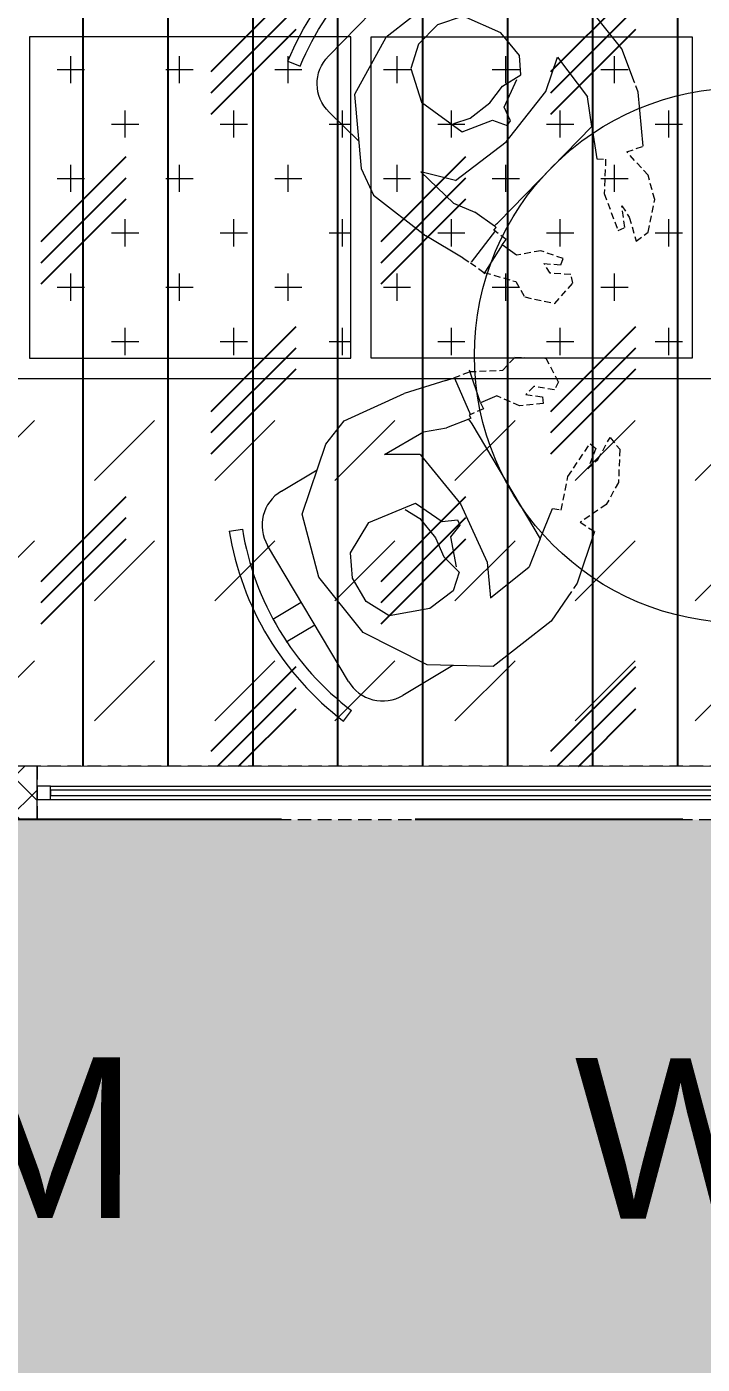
# Model space of a CAD drawing. Header units: millimetres. Extents: x 2335845 to 2509607, y 289014 to 361737.
# Drawn here: x 2364369 to 2365631, y 334785 to 337283 of the extents above; entities that cross this region are included whole.
import ezdxf

# ---------------------------------------------------------------- set-up
doc = ezdxf.new("R2010")
doc.units = ezdxf.units.MM
for name, pattern in [('( Hidden )', [0.375, 0.25, -0.125]), ('DASHED', [0.75, 0.5, -0.25]), ('HIDDEN', [0.375, 0.25, -0.125]), ('HIDDEN2', [0.1875, 0.125, -0.0625])]:
    doc.linetypes.add(name, pattern=pattern)
for name, color, linetype, lineweight in [('A-FURN-MODULAR-CHAIR', 5, 'Continuous', 5), ('AR_01_PARTITION FULL HT', 2, 'Continuous', 25), ('IN-PRTN-FULL', 30, 'Continuous', 20), ('IN-PRTN-HATCH', 8, 'Continuous', 5), ('SWA- GLASS PARTITION', 8, 'Continuous', 5), ('SWA-GLASS', 140, 'Continuous', 9), ('SWA-METAL', 165, 'Continuous', 9), ('TOA-FC-ACOU.PAN', 250, 'Continuous', 5), ('TOA-FC-GYPSUM', 250, 'Continuous', 5), ('TOA-FL-CPT-1', 8, 'Continuous', 5), ('TOA-FL-CPT-3', 8, 'Continuous', 5), ('TOA-FL-TILE-1', 8, 'Continuous', 5), ('TOA-FURN-HUMAN', 252, 'Continuous', 9), ('TOA-FURN-MODULAR', 20, 'Continuous', 9)]:
    doc.layers.add(name, color=color, linetype=linetype, lineweight=lineweight)
doc.layers.add('FLOOR MARK', color=7, linetype='Continuous')
doc.layers.add('PASSAGE LINEOUT', color=7, linetype='Continuous')
doc.styles.add('ARIAL', font='arial.ttf')
pattern_1 = [(0, (2408113.76, 309771.23), (101.6, 101.6), [50.8, -152.4]), (90, (2408139.16, 309745.83), (-101.6, 101.6), [50.8, -152.4])]

# ---------------------------------------------------------------- blocks, each defined once
blk = doc.blocks.new('*U902')
at = {"layer": 'SWA- GLASS PARTITION', "linetype": 'HIDDEN2', "ltscale": 200, "elevation": 0}
blk.add_lwpolyline([(113331.7, -163313), (115888.8, -163312.9), (115888.8, -163412.9), (113331.7, -163413)], close=True, dxfattribs=at)
at = {"layer": 'SWA-GLASS', "color": 4, "elevation": 0}
blk.add_lwpolyline([(115863.8, -163357.9), (115863.8, -163367.9), (113356.7, -163368), (113356.7, -163358)], close=True, dxfattribs=at)
at = {"layer": 'SWA-METAL', "color": 8, "linetype": 'HIDDEN'}
for p, q in [((113356.7, -163350.5, 0), (115863.8, -163350.4, 0)), ((113356.7, -163375.4, 0), (115863.8, -163375.4, 0))]:
    blk.add_line(p, q, dxfattribs=at)
at = {"layer": 'SWA-METAL', "elevation": 0}
for points in [[(113331.7, -163350.5), (113356.7, -163350.5), (113356.7, -163375.5), (113331.7, -163375.5)], [(115863.8, -163350.4), (115888.8, -163350.4), (115888.8, -163375.4), (115863.8, -163375.4)]]:
    blk.add_lwpolyline(points, close=True, dxfattribs=at)
blk = doc.blocks.new('*U702')
at = {"layer": 'IN-PRTN-HATCH'}
h = blk.add_hatch(dxfattribs=at)
h.set_pattern_fill('ANSI37', color=256, scale=15)
h.set_pattern_definition([(45, (3008.307, -9e-11), (-33.67596, 33.67596), []), (135, (3008.307, -9e-11), (-33.67596, -33.67596), [])])
h.paths.add_polyline_path([(-100377, -39967.2), (-100177, -39967.2), (-100177, -39867.2), (-100377, -39867.2)])
at = {"layer": 'IN-PRTN-FULL', "elevation": 0}
blk.add_lwpolyline([(-100377, -39967.2), (-100177, -39967.2), (-100177, -39867.2), (-100377, -39867.2)], close=True, dxfattribs=at)
blk = doc.blocks.new('Human Figure')
at = {"layer": 'A-FURN-MODULAR-CHAIR', "color": 18, "lineweight": 15, "true_color": 0x000000}
for p, q in [((4613.641, 5782.302, 0), (4625.481, 5782.302, 0)), ((4610.681, 5774.984, 0), (4610.681, 5779.342, 0)), ((4628.441, 5779.342, 0), (4628.441, 5776.242, 0))]:
    blk.add_line(p, q, dxfattribs=at)
at = {"layer": 'A-FURN-MODULAR-CHAIR', "lineweight": 15}
for p, q in [((4613.641, 5782.302, 0), (4625.481, 5782.302, 0)), ((4610.681, 5774.984, 0), (4610.681, 5779.342, 0)), ((4628.441, 5779.342, 0), (4628.441, 5776.242, 0))]:
    blk.add_line(p, q, dxfattribs=at)
at = {"layer": 'A-FURN-MODULAR-CHAIR', "color": 18, "lineweight": 15, "true_color": 0x000000, "elevation": 0}
for points in [[(4611.294, 5784.135), (4611.665, 5783.221)], [(4618.583, 5784.785), (4618.583, 5782.302)], [(4620.556, 5784.785), (4620.556, 5782.302)], [(4627.861, 5784.215), (4627.49, 5783.301)]]:
    blk.add_lwpolyline(points, dxfattribs=at)
at = {"layer": 'A-FURN-MODULAR-CHAIR', "lineweight": 15, "elevation": 0}
for points in [[(4611.294, 5784.135), (4611.665, 5783.221)], [(4618.583, 5784.785), (4618.583, 5782.302)], [(4620.556, 5784.785), (4620.556, 5782.302)], [(4627.861, 5784.215), (4627.49, 5783.301)]]:
    blk.add_lwpolyline(points, dxfattribs=at)
at = {"layer": 'A-FURN-MODULAR-CHAIR', "color": 18, "lineweight": 15, "true_color": 0x000000, "elevation": 0}
blk.add_lwpolyline([(4625.89, 5764.57, -0.034638), (4625.481, 5764.542), (4615.482, 5764.542)], format="xyb", dxfattribs=at)
at = {"layer": 'A-FURN-MODULAR-CHAIR', "lineweight": 15, "elevation": 0}
blk.add_lwpolyline([(4625.89, 5764.57, -0.034638), (4625.481, 5764.542), (4615.482, 5764.542)], format="xyb", dxfattribs=at)
at = {"layer": 'A-FURN-MODULAR-CHAIR', "color": 18, "lineweight": 15, "true_color": 0x000000}
for centre, radius, start, end in [((4619.678, 5763.487, 0), 22.285, 68.45805, 112.09943), ((4619.678, 5763.487, 0), 21.298, 68.48386, 112.09943), ((4613.641, 5779.342, 0), 2.96, 90.00011, 180.00011), ((4625.481, 5779.342, 0), 2.96, 0.00011, 90.00011)]:
    blk.add_arc(centre, radius, start, end, dxfattribs=at)
at = {"layer": 'A-FURN-MODULAR-CHAIR', "lineweight": 15}
for centre, radius, start, end in [((4619.678, 5763.487, 0), 22.285, 68.45805, 112.09943), ((4619.678, 5763.487, 0), 21.298, 68.48386, 112.09943), ((4613.641, 5779.342, 0), 2.96, 90.00011, 180.00011), ((4625.481, 5779.342, 0), 2.96, 0.00011, 90.00011)]:
    blk.add_arc(centre, radius, start, end, dxfattribs=at)
at = {"layer": 'TOA-FURN-HUMAN', "lineweight": 5}
for p, q in [((4616.223, 5779.486), (4621.485, 5780.21, 0)), ((4616.223, 5779.486), (4621.485, 5780.21, 0)), ((4621.485, 5780.21, 0), (4626.177, 5778.89, 0)), ((4621.485, 5780.21, 0), (4626.177, 5778.89, 0)), ((4611.712, 5776.627, 0), (4616.223, 5779.486)), ((4611.712, 5776.627, 0), (4616.223, 5779.486)), ((4626.177, 5778.89, 0), (4629.772, 5774.686, 0)), ((4626.177, 5778.89, 0), (4629.772, 5774.686, 0)), ((4609.081, 5772.433, 0), (4611.712, 5776.627, 0)), ((4609.081, 5772.433, 0), (4611.712, 5776.627, 0)), ((4629.772, 5774.686, 0), (4630.561, 5772.633, 0)), ((4629.772, 5774.686, 0), (4630.561, 5772.633, 0)), ((4609.778, 5766.99, 0), (4609.081, 5772.433, 0)), ((4609.778, 5766.99, 0), (4609.081, 5772.433, 0)), ((4630.561, 5772.633, 0), (4630.007, 5767.72, 0)), ((4630.561, 5772.633, 0), (4630.007, 5767.72, 0)), ((4626.857, 5771.321, 0), (4626.807, 5767.939)), ((4626.857, 5771.321, 0), (4626.807, 5767.939)), ((4616.024, 5768.831), (4613.593, 5769.994, 0)), ((4613.593, 5769.994, 0), (4614.123, 5766.323, 0)), ((4616.024, 5768.831), (4613.593, 5769.994, 0)), ((4613.593, 5769.994, 0), (4614.123, 5766.323, 0)), ((4620.771, 5768.321, 0), (4616.024, 5768.831)), ((4620.771, 5768.321, 0), (4616.024, 5768.831)), ((4625.496, 5769.014, 0), (4620.771, 5768.321, 0)), ((4625.496, 5769.014, 0), (4620.771, 5768.321, 0)), ((4626.807, 5767.939), (4626.19, 5766.323, 0)), ((4626.807, 5767.939), (4626.19, 5766.323, 0)), ((4629.262, 5764.542), (4630.007, 5767.72, 0)), ((4629.262, 5764.542), (4630.007, 5767.72, 0)), ((4610.907, 5764.542), (4609.778, 5766.99, 0)), ((4610.907, 5764.542), (4609.778, 5766.99, 0)), ((4615.482, 5764.542), (4614.123, 5766.323, 0)), ((4615.482, 5764.542), (4614.123, 5766.323, 0)), ((4625.891, 5764.542), (4626.19, 5766.323, 0)), ((4625.891, 5764.542), (4626.19, 5766.323, 0)), ((4615.482, 5764.542), (4616.973, 5762.587)), ((4615.482, 5764.542), (4616.973, 5762.587)), ((4613.878, 5760.763, 0), (4611.226, 5763.85, 0)), ((4613.878, 5760.763, 0), (4611.226, 5763.85, 0)), ((4626.498, 5763.169, 0), (4626.008, 5763.217, 0)), ((4626.498, 5763.169, 0), (4626.008, 5763.217, 0)), ((4626.32, 5761.852, 0), (4626.498, 5763.169, 0)), ((4626.32, 5761.852, 0), (4626.498, 5763.169, 0))]:
    blk.add_line(p, q, dxfattribs=at)
at = {"layer": 'TOA-FURN-HUMAN', "linetype": '( Hidden )', "lineweight": 5, "ltscale": 2}
for p, q in [((4611.226, 5763.85, 0), (4610.907, 5764.542, 0)), ((4611.226, 5763.85, 0), (4610.907, 5764.542, 0)), ((4626.008, 5763.217, 0), (4626.145, 5764.365, 0)), ((4626.008, 5763.217, 0), (4626.145, 5764.365, 0)), ((4629.262, 5764.542, 0), (4629.118, 5763.928, 0)), ((4629.262, 5764.542, 0), (4629.118, 5763.928, 0)), ((4629.118, 5763.928, 0), (4628.923, 5762.687, 0)), ((4629.118, 5763.928, 0), (4628.923, 5762.687, 0)), ((4616.973, 5762.587), (4616.528, 5762.087)), ((4616.973, 5762.587), (4616.528, 5762.087)), ((4628.923, 5762.687, 0), (4627.746, 5760.503, 0)), ((4628.923, 5762.687, 0), (4627.746, 5760.503, 0)), ((4615.022, 5761.344, 0), (4613.878, 5760.763, 0)), ((4615.022, 5761.344, 0), (4613.878, 5760.763, 0)), ((4615.163, 5758.983, 0), (4615.022, 5761.344, 0)), ((4615.163, 5758.983, 0), (4615.022, 5761.344, 0)), ((4616.528, 5762.087), (4618.438, 5760.37, 0)), ((4616.528, 5762.087), (4618.438, 5760.37, 0)), ((4624.807, 5760.789, 0), (4626.32, 5761.852, 0)), ((4624.807, 5760.789, 0), (4626.32, 5761.852, 0)), ((4618.438, 5760.37, 0), (4619.686, 5757.703, 0)), ((4618.438, 5760.37, 0), (4619.686, 5757.703, 0)), ((4624.057, 5759.181, 0), (4624.807, 5760.789, 0)), ((4624.057, 5759.181, 0), (4624.807, 5760.789, 0)), ((4627.746, 5760.503, 0), (4628.116, 5759.232, 0)), ((4627.746, 5760.503, 0), (4628.116, 5759.232, 0)), ((4624.506, 5758.965, 0), (4624.057, 5759.181, 0)), ((4624.506, 5758.965, 0), (4624.057, 5759.181, 0)), ((4624.503, 5757.927, 0), (4625.509, 5759.114, 0)), ((4624.503, 5757.927, 0), (4625.509, 5759.114, 0)), ((4625.318, 5759.948, 0), (4624.506, 5758.965, 0)), ((4625.318, 5759.948, 0), (4624.506, 5758.965, 0)), ((4625.509, 5759.114, 0), (4625.318, 5759.948, 0)), ((4625.509, 5759.114, 0), (4625.318, 5759.948, 0)), ((4628.116, 5759.232, 0), (4626.887, 5757.276, 0)), ((4628.116, 5759.232, 0), (4626.887, 5757.276, 0)), ((4616.117, 5757.357), (4615.163, 5758.983, 0)), ((4616.117, 5757.357), (4615.163, 5758.983, 0)), ((4619.172, 5757.506, 0), (4618.16, 5758.798, 0)), ((4618.16, 5758.798, 0), (4618.385, 5757.805, 0)), ((4619.172, 5757.506, 0), (4618.16, 5758.798, 0)), ((4618.16, 5758.798, 0), (4618.385, 5757.805, 0)), ((4618.191, 5756.004, 0), (4616.117, 5757.357)), ((4618.191, 5756.004, 0), (4616.117, 5757.357)), ((4618.385, 5757.805, 0), (4619.315, 5756.183, 0)), ((4618.385, 5757.805, 0), (4619.315, 5756.183, 0)), ((4619.686, 5757.703, 0), (4619.172, 5757.506, 0)), ((4619.686, 5757.703, 0), (4619.172, 5757.506, 0)), ((4624.87, 5757.373, 0), (4624.503, 5757.927, 0)), ((4624.87, 5757.373, 0), (4624.503, 5757.927, 0)), ((4626.887, 5757.276, 0), (4624.87, 5757.373, 0)), ((4626.887, 5757.276, 0), (4624.87, 5757.373, 0)), ((4619.315, 5756.183, 0), (4618.191, 5756.004, 0)), ((4619.315, 5756.183, 0), (4618.191, 5756.004, 0))]:
    blk.add_line(p, q, dxfattribs=at)
at = {"layer": 'TOA-FURN-HUMAN', "linetype": '( Hidden )', "lineweight": 5, "ltscale": 3}
for p, q in [((4625.9, 5764.389, 0), (4625.89, 5764.57, 0)), ((4625.9, 5764.389, 0), (4625.89, 5764.57, 0)), ((4626.145, 5764.365, 0), (4625.9, 5764.389, 0)), ((4626.145, 5764.365, 0), (4625.9, 5764.389, 0))]:
    blk.add_line(p, q, dxfattribs=at)
at = {"layer": 'TOA-FURN-HUMAN', "lineweight": 5, "elevation": 0}
for points in [[(4622.542, 5772.085), (4621.402, 5771.485), (4619.549, 5771.229), (4618.009, 5771.428), (4616.441, 5771.029), (4615.472, 5772.113), (4615.235, 5774.3), (4616.324, 5777.177), (4618.114, 5778.111), (4620.137, 5778.111), (4621.849, 5777.255), (4623.094, 5774.922), (4622.549, 5771.19), (4620.347, 5770.173), (4619.862, 5769.117), (4619.434, 5769.174), (4619.035, 5770.23), (4616.897, 5771)], [(4622.542, 5772.085), (4621.402, 5771.485), (4619.549, 5771.229), (4618.009, 5771.428), (4616.441, 5771.029), (4615.472, 5772.113), (4615.235, 5774.3), (4616.324, 5777.177), (4618.114, 5778.111), (4620.137, 5778.111), (4621.849, 5777.255), (4623.094, 5774.922), (4622.549, 5771.19), (4620.347, 5770.173), (4619.862, 5769.117), (4619.434, 5769.174), (4619.035, 5770.23), (4616.897, 5771)], [(4625.496, 5769.014), (4626.857, 5771.321)], [(4625.496, 5769.014), (4626.857, 5771.321)], [(4626.086, 5764.272), (4629.042, 5763.91)], [(4626.086, 5764.272), (4629.042, 5763.91)], [(4626.498, 5763.169), (4629.016, 5762.628)], [(4626.498, 5763.169), (4629.016, 5762.628)]]:
    blk.add_lwpolyline(points, dxfattribs=at)

msp = doc.modelspace()

# ---------------------------------------------------------------- hatches: boundary and pattern name
at = {"layer": 'TOA-FC-ACOU.PAN', "true_color": 0x939598}
h = msp.add_hatch(dxfattribs=at)
h.set_pattern_fill('CROSS', color=252, scale=16)
h.set_pattern_definition(pattern_1)
h.paths.add_polyline_path([(2364374.279, 336664.419), (2364974.279, 336664.419), (2364974.279, 337264.419), (2364374.279, 337264.419)])
h = msp.add_hatch(dxfattribs=at)
h.set_pattern_fill('CROSS', color=252, scale=16)
h.set_pattern_definition(pattern_1)
h.paths.add_polyline_path([(2365612.279, 336664.419), (2365012.279, 336664.419), (2365012.279, 337264.419), (2365612.279, 337264.419)])
at = {"layer": 'TOA-FC-GYPSUM'}
h = msp.add_hatch(dxfattribs=at)
h.set_pattern_fill('DASH', color=252, scale=50, angle=45)
h.set_pattern_definition([(45, (90021.14, 24146.98), (0, 224.506403), [158.75, -158.75])])
h.paths.add_polyline_path([(2366945.36, 335902.097), (2366845.36, 335902.097), (2366845.36, 335802.083), (2365795.36, 335801.625), (2365795.36, 335901.625), (2363041.197, 335902.097), (2363041.197, 340657.162), (2366945.36, 340892.03)])
h.paths.add_polyline_path([(2366288.279, 339854.419), (2363698.279, 339854.419), (2363698.279, 336626.419), (2366288.279, 336626.419)], flags=16)
at = {"layer": 'TOA-FL-CPT-1', "true_color": 0xc7c8ca}
h = msp.add_hatch(dxfattribs=at)
h.set_pattern_fill('AR-PARQ1', color=9, scale=3)
h.set_pattern_definition([(90, (54538.6, -6708.4), (-914.4, 914.4), [914.4, -914.4]), (90, (54691, -6708.4), (-914.4, 914.4), [914.4, -914.4]), (90, (54843.4, -6708.4), (-914.4, 914.4), [914.4, -914.4]), (90, (54995.8, -6708.4), (-914.4, 914.4), [914.4, -914.4]), (90, (55148.2, -6708.4), (-914.4, 914.4), [914.4, -914.4]), (90, (55300.6, -6708.4), (-914.4, 914.4), [914.4, -914.4]), (90, (55453, -6708.4), (-914.4, 914.4), [914.4, -914.4]), (0, (54538.6, -5794), (914.4, -914.4), [914.4, -914.4]), (0, (54538.6, -5641.6), (914.4, -914.4), [914.4, -914.4]), (0, (54538.6, -5489.2), (914.4, -914.4), [914.4, -914.4]), (0, (54538.6, -5336.8), (914.4, -914.4), [914.4, -914.4]), (0, (54538.6, -5184.4), (914.4, -914.4), [914.4, -914.4]), (0, (54538.6, -5032), (914.4, -914.4), [914.4, -914.4]), (0, (54538.6, -4879.6), (914.4, -914.4), [914.4, -914.4])])
h.paths.add_polyline_path([(2344950.518, 323601.624), (2348044.691, 323601.624), (2348044.691, 308801.624), (2344978.375, 308801.624), (2344983.023, 307001.553), (2351045.878, 307001.608), (2351044.683, 304701.624), (2350244.683, 304670.094), (2350244.683, 294701.624), (2352811.835, 294701.622), (2352811.821, 307001.631), (2405044.683, 307005.059), (2405044.683, 327701.624), (2410595.745, 327701.624), (2410609.803, 329501.624), (2408605.34, 329501.624), (2411484.683, 335301.624), (2408440.262, 335301.624), (2406365.488, 331122.307), (2403244.678, 328001.969), (2403244.795, 325600.805), (2384290.648, 325598.809), (2384290.648, 323607.372), (2375885.176, 323603.528), (2375861.465, 325602.978), (2360226.195, 325602.091), (2360226.052, 334601.937), (2375945.229, 334602.179), (2375945.229, 331031.373), (2376972.789, 331510.903), (2389391.537, 331510.903), (2389391.537, 331810.72), (2389491.628, 331810.72), (2389491.53, 331510.903), (2391791.53, 331510.903), (2391791.531, 333010.881), (2389491.53, 333010.881), (2389491.531, 332710.861), (2389391.537, 332710.861), (2389391.54, 333010.905), (2377622.511, 333011.008), (2377622.511, 336459.845), (2386144.742, 336459.853), (2386144.683, 337701.624), (2376094.699, 337701.624), (2376094.724, 335802.062), (2362938.321, 335802.061), (2362938.326, 340629.119), (2359023.456, 340413.419), (2359023.899, 325602.053), (2352244.614, 325602.052), (2352244.655, 339888.472), (2350244.683, 339753.79), (2350259.797, 327701.624), (2351044.683, 327701.624), (2351043.518, 325401.69), (2344945.863, 325401.675)])
h.paths.add_polyline_path([(2365719.683, 323601.624), (2395044.683, 323601.624), (2395044.683, 322741.298), (2398494.622, 322751.666), (2398494.622, 323601.624), (2403544.687, 323601.624), (2403544.687, 308801.634), (2365719.683, 308801.634)], flags=16)
h.paths.add_polyline_path([(2349719.689, 323601.683), (2365719.683, 323601.683), (2365719.683, 308801.624), (2349719.689, 308801.624)], flags=16)
at = {"layer": 'TOA-FL-CPT-3', "lineweight": -3}
h = msp.add_hatch(dxfattribs=at)
h.set_pattern_fill('CORK', color=2, scale=50, angle=270)
h.set_pattern_definition([(270, (13069.08, -8478.74), (158.75, -3e-14), []), (45, (12989.7, -8558.1), (-317.50014, 317.50014), [224.5065, -224.5065]), (45, (12989.7, -8597.8), (-317.50014, 317.50014), [224.5065, -224.5065]), (45, (12989.7, -8637.5), (-317.50014, 317.50014), [224.5065, -224.5065])])
h.paths.add_polyline_path([(2366945.36, 335902.097), (2366845.36, 335902.097), (2366845.36, 335802.083), (2365945.36, 335801.625), (2365945.36, 335901.625), (2363041.197, 335902.097), (2363041.197, 340657.162), (2366945.36, 340892.03)])

# ---------------------------------------------------------------- linework, layer by layer
at = {"layer": 'FLOOR MARK', "color": 8, "linetype": 'DASHED', "ltscale": 1000}
msp.add_lwpolyline([(2391791.53, 333010.881), (2377622.511, 333011.008), (2377622.511, 336459.845), (2386144.742, 336459.853), (2386144.683, 337701.624), (2376094.699, 337701.624), (2376094.724, 335802.062), (2362938.321, 335802.256), (2362938.326, 340656.767), (2359023.456, 340413.419), (2359023.899, 325602.053), (2352244.642, 325602.053), (2352244.627, 339941.096), (2350244.683, 339753.79), (2350259.797, 327701.624), (2351044.683, 327701.624), (2351044.698, 325401.682), (2344944.683, 325401.682), (2344950.518, 323601.624)], dxfattribs=at)
at = {"layer": 'TOA-FC-ACOU.PAN', "elevation": 0}
msp.add_lwpolyline([(2366288.279, 339854.419), (2363698.279, 339854.419), (2363698.279, 336626.419), (2366288.279, 336626.419)], close=True, dxfattribs=at)
at = {"layer": 'TOA-FC-ACOU.PAN', "color": 252, "true_color": 0x939598, "elevation": 0}
for points in [[(2364374.279, 336664.419), (2364974.279, 336664.419), (2364974.279, 337264.419), (2364374.279, 337264.419)], [(2365612.279, 336664.419), (2365012.279, 336664.419), (2365012.279, 337264.419), (2365612.279, 337264.419)]]:
    msp.add_lwpolyline(points, close=True, dxfattribs=at)
at = {"layer": 'TOA-FL-TILE-1', "elevation": 0}
msp.add_lwpolyline([(2366945.36, 335902.097), (2366845.36, 335902.097), (2366845.36, 335802.083), (2365795.36, 335801.625), (2365795.36, 335901.625), (2363041.197, 335902.097), (2363041.197, 340657.162), (2366945.36, 340892.03)], close=True, dxfattribs=at)
at = {"layer": 'TOA-FURN-MODULAR'}
msp.add_circle((2365705.653, 336669.34), 500, dxfattribs=at)

# ---------------------------------------------------------------- block references
at = {"layer": 'AR_01_PARTITION FULL HT', "rotation": 179.9999359460099}
msp.add_blockref('*U702', (2264011.1, 295935.064, 0), dxfattribs=at)
at = {"layer": 'SWA- GLASS PARTITION', "linetype": 'HIDDEN2', "xscale": -1, "rotation": 180}
msp.add_blockref('*U902', (2251056.44, 172489.178, 0), dxfattribs=at)
at = {"layer": 'TOA-FURN-HUMAN', "color": 161, "linetype": 'ByBlock', "zscale": 25}
for p, xscale, yscale, rotation in [((2549153.273, 319019.243, 0), -25, 24.99999999999999, 45.69729234136497), ((2548180.613, 310871.423, 0), 25, 25, 120.757816545113)]:
    msp.add_blockref('Human Figure', p, dxfattribs=dict(at, xscale=xscale, yscale=yscale, rotation=rotation))

# ---------------------------------------------------------------- texts
at = {"layer": 'PASSAGE LINEOUT', "insert": (2358852.016, 335062.151), "char_height": 300, "width": 16925.28892, "attachment_point": 7, "rotation": 359.913858, "style": 'ARIAL'}
msp.add_mtext('\\pi1882.69903;1   2   0   0      M    M       W    I    D    E      P     A     S     S     A     G    E', dxfattribs=at)

doc.saveas('drawing.dxf')
